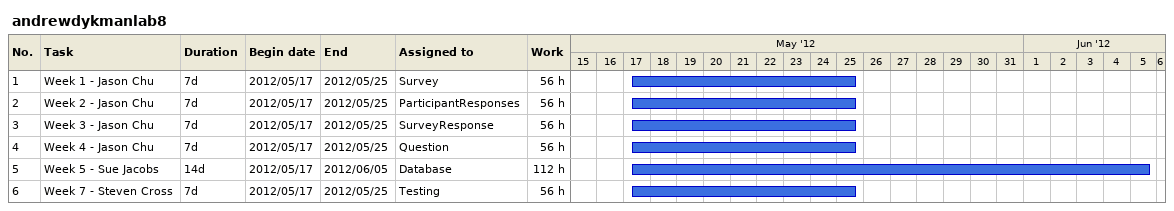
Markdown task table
andrewdykmanlab8

| ID | Task | Duration | Start | Finish | Resources | Work (h) |
|---|---|---|---|---|---|---|
| 1 | Week 1 - Jason Chu | 7d | 2012-05-17 | 2012-05-25 | Survey | 56 |
| 2 | Week 2 - Jason Chu | 7d | 2012-05-17 | 2012-05-25 | ParticipantResponses | 56 |
| 3 | Week 3 - Jason Chu | 7d | 2012-05-17 | 2012-05-25 | SurveyResponse | 56 |
| 4 | Week 4 - Jason Chu | 7d | 2012-05-17 | 2012-05-25 | Question | 56 |
| 5 | Week 5 - Sue Jacobs | 14d | 2012-05-17 | 2012-06-05 | Database | 112 |
| 6 | Week 7 - Steven Cross | 7d | 2012-05-17 | 2012-05-25 | Testing | 56 |
